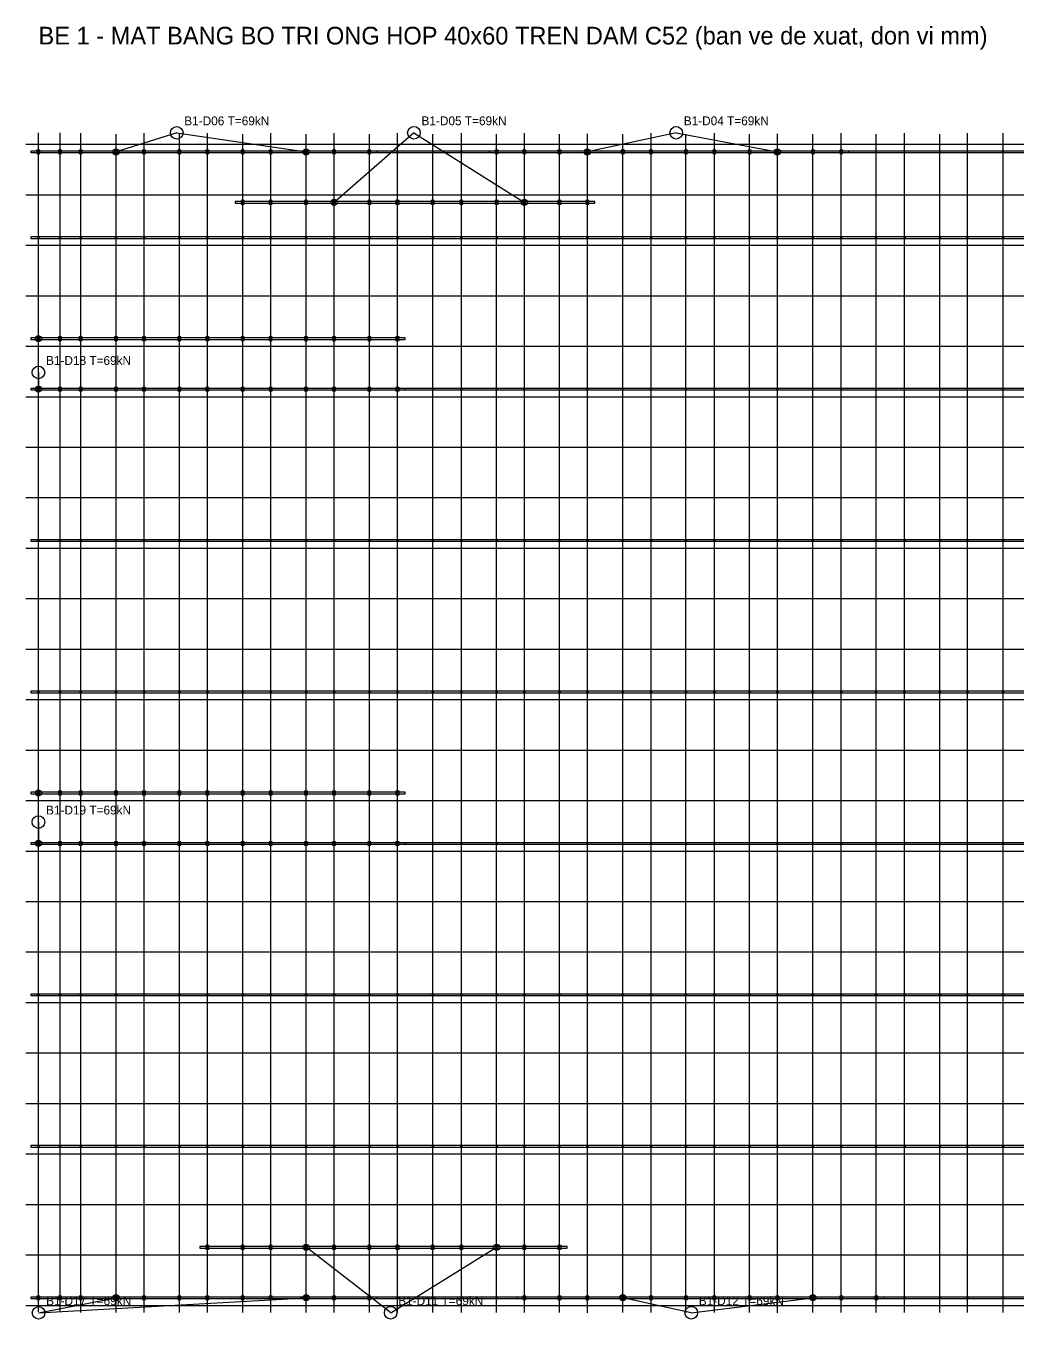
# Model space of a CAD drawing. Header units: millimetres. Extents: x -237679 to -102976, y -59506 to -8266.
# Drawn here: x -237679 to -198398, y -59505 to -8266 of the extents above; entities that cross this region are included whole.
import ezdxf

# ---------------------------------------------------------------- set-up
doc = ezdxf.new("R2010")
doc.units = ezdxf.units.MM
doc.header["$MEASUREMENT"] = 0
for name, color, linetype in [('00_THAM_CHIEU_C52', 8, 'Continuous'), ('00_THAM_CHIEU_HANG_PHAO', 9, 'Continuous'), ('09_ONG_40X60_GIANG', 4, 'Continuous'), ('09_ONG_40X60_NEO', 5, 'Continuous'), ('10_BU_LONG_M10X120', 3, 'Continuous'), ('10_MOC_CHU_KI', 2, 'Continuous'), ('11_DIEM_NEO_CAP', 1, 'Continuous'), ('12_CHI_TIET_GHI_CHU', 7, 'Continuous')]:
    doc.layers.add(name, color=color, linetype=linetype)

msp = doc.modelspace()

# ---------------------------------------------------------------- linework, layer by layer
at = {"layer": '00_THAM_CHIEU_C52'}
for p, q in [((-237179.01, -59216.22), (-237179.01, -12503.7)), ((-236324.01, -59216.22), (-236324.01, -12503.7)), ((-235502.85, -59236.22), (-235502.85, -12523.7)), ((-234102.85, -59236.22), (-234102.85, -12562.74)), ((-232992.85, -59236.22), (-232992.85, -12523.7)), ((-231592.85, -59236.22), (-231592.85, -12562.74)), ((-230482.85, -59236.22), (-230482.85, -12523.7)), ((-229082.85, -59236.22), (-229082.85, -12562.74)), ((-227972.85, -59236.22), (-227972.85, -12523.7)), ((-226572.85, -59236.22), (-226572.85, -12562.74)), ((-225462.85, -59236.22), (-225462.85, -12523.7)), ((-224062.85, -59236.22), (-224062.85, -12562.74)), ((-222952.85, -59236.22), (-222952.85, -12523.7)), ((-221552.85, -59236.22), (-221552.85, -12562.74)), ((-220422.85, -59236.22), (-220422.85, -12523.7)), ((-219022.85, -59236.22), (-219022.85, -12562.74)), ((-217922.85, -59236.22), (-217922.85, -12523.7)), ((-216532.85, -59236.22), (-216532.85, -12562.74)), ((-215427.85, -59251.22), (-215427.85, -12538.7)), ((-214022.85, -59236.22), (-214022.85, -12562.74)), ((-212902.85, -59236.22), (-212902.85, -12523.7)), ((-211522.85, -59236.22), (-211522.85, -12562.74)), ((-210392.85, -59236.22), (-210392.85, -12523.7)), ((-209002.85, -59236.22), (-209002.85, -12562.74)), ((-207897.85, -59251.22), (-207897.85, -12538.7)), ((-206492.85, -59236.22), (-206492.85, -12562.74)), ((-205367.85, -59236.22), (-205367.85, -12523.7)), ((-203982.85, -59236.22), (-203982.85, -12562.74)), ((-202862.85, -59236.22), (-202862.85, -12523.7)), ((-201462.85, -59236.22), (-201462.85, -12562.74)), ((-200364.68, -59236.22), (-200364.68, -12523.7)), ((-198954.68, -59236.22), (-198954.68, -12523.7))]:
    msp.add_line(p, q, dxfattribs=at)
at = {"layer": '00_THAM_CHIEU_HANG_PHAO'}
for p, q in [((-237679.01, -12959), (-141469.9, -12959)), ((-237679.01, -14959), (-141469.9, -14959)), ((-237679.01, -16959), (-141469.9, -16959)), ((-237679.01, -18959), (-141469.9, -18959)), ((-237679.01, -20959), (-141469.9, -20959)), ((-237679.01, -22959), (-141469.9, -22959)), ((-237679.01, -24959), (-141469.9, -24959)), ((-237679.01, -26959), (-141469.9, -26959)), ((-237679.01, -28959), (-141469.9, -28959)), ((-237679.01, -30959), (-141469.9, -30959)), ((-237679.01, -32959), (-141469.9, -32959)), ((-237679.01, -34959), (-141469.9, -34959)), ((-237679.01, -36959), (-141469.9, -36959)), ((-237679.01, -38959), (-141469.9, -38959)), ((-237679.01, -40959), (-141469.9, -40959)), ((-237679.01, -42959), (-141469.9, -42959)), ((-237679.01, -44959), (-141469.9, -44959)), ((-237679.01, -46959), (-141469.9, -46959)), ((-237679.01, -48959), (-141469.9, -48959)), ((-237679.01, -50959), (-141469.9, -50959)), ((-237679.01, -52959), (-141469.9, -52959)), ((-237679.01, -54959), (-141469.9, -54959)), ((-237679.01, -56959), (-141469.9, -56959)), ((-237679.01, -58959), (-141469.9, -58959))]:
    msp.add_line(p, q, dxfattribs=at)
at = {"layer": '09_ONG_40X60_GIANG'}
for p, q in [((-161014.9, -13229), (-237479.01, -13229)), ((-237479.01, -13229), (-237479.01, -13289)), ((-237479.01, -13289), (-161014.9, -13289)), ((-161014.9, -16629), (-237479.01, -16629)), ((-237479.01, -16629), (-237479.01, -16689)), ((-237479.01, -16689), (-161014.9, -16689)), ((-141669.9, -22629), (-237479.01, -22629)), ((-237479.01, -22629), (-237479.01, -22689)), ((-237479.01, -22689), (-141669.9, -22689)), ((-141669.9, -28629), (-237479.01, -28629)), ((-237479.01, -28629), (-237479.01, -28689)), ((-237479.01, -28689), (-141669.9, -28689)), ((-141669.9, -34629), (-237479.01, -34629)), ((-237479.01, -34629), (-237479.01, -34689)), ((-237479.01, -34689), (-141669.9, -34689)), ((-141669.9, -40629), (-237479.01, -40629)), ((-237479.01, -40629), (-237479.01, -40689)), ((-237479.01, -40689), (-141669.9, -40689)), ((-141669.9, -46629), (-237479.01, -46629)), ((-237479.01, -46629), (-237479.01, -46689)), ((-237479.01, -46689), (-141669.9, -46689)), ((-141669.9, -52629), (-237479.01, -52629)), ((-237479.01, -52629), (-237479.01, -52689)), ((-237479.01, -52689), (-141669.9, -52689)), ((-141669.9, -58629), (-237479.01, -58629)), ((-237479.01, -58629), (-237479.01, -58689)), ((-237479.01, -58689), (-141669.9, -58689))]:
    msp.add_line(p, q, dxfattribs=at)
at = {"layer": '09_ONG_40X60_NEO'}
for p, q in [((-223762.85, -13229), (-237479.01, -13229)), ((-237479.01, -13229), (-237479.01, -13289)), ((-237479.01, -13289), (-223762.85, -13289)), ((-223762.85, -13289), (-223762.85, -13229)), ((-205067.85, -13229), (-219322.85, -13229)), ((-219322.85, -13229), (-219322.85, -13289)), ((-219322.85, -13289), (-205067.85, -13289)), ((-205067.85, -13289), (-205067.85, -13229)), ((-215127.85, -15229), (-229382.85, -15229)), ((-229382.85, -15229), (-229382.85, -15289)), ((-229382.85, -15289), (-215127.85, -15289)), ((-215127.85, -15289), (-215127.85, -15229)), ((-222652.85, -20629), (-237479.01, -20629)), ((-237479.01, -20629), (-237479.01, -20689)), ((-237479.01, -20689), (-222652.85, -20689)), ((-222652.85, -20689), (-222652.85, -20629)), ((-222652.85, -22629), (-237479.01, -22629)), ((-237479.01, -22629), (-237479.01, -22689)), ((-237479.01, -22689), (-222652.85, -22689)), ((-222652.85, -22689), (-222652.85, -22629)), ((-222652.85, -38629), (-237479.01, -38629)), ((-237479.01, -38629), (-237479.01, -38689)), ((-237479.01, -38689), (-222652.85, -38689)), ((-222652.85, -38689), (-222652.85, -38629)), ((-222652.85, -40629), (-237479.01, -40629)), ((-237479.01, -40629), (-237479.01, -40689)), ((-237479.01, -40689), (-222652.85, -40689)), ((-222652.85, -40689), (-222652.85, -40629)), ((-216232.85, -56629), (-230782.85, -56629)), ((-230782.85, -56629), (-230782.85, -56689)), ((-230782.85, -56689), (-216232.85, -56689)), ((-216232.85, -56689), (-216232.85, -56629)), ((-223762.85, -58629), (-237479.01, -58629)), ((-237479.01, -58629), (-237479.01, -58689)), ((-237479.01, -58689), (-223762.85, -58689)), ((-223762.85, -58689), (-223762.85, -58629)), ((-203682.85, -58629), (-218222.85, -58629)), ((-218222.85, -58629), (-218222.85, -58689)), ((-218222.85, -58689), (-203682.85, -58689)), ((-203682.85, -58689), (-203682.85, -58629))]:
    msp.add_line(p, q, dxfattribs=at)
at = {"layer": '10_BU_LONG_M10X120'}
for centre in [(-222952.85, -13259), (-221552.85, -13259), (-220422.85, -13259), (-203982.85, -13259), (-202862.85, -13259), (-201462.85, -13259), (-200364.68, -13259), (-198954.68, -13259), (-237179.01, -16659), (-236324.01, -16659), (-235502.85, -16659), (-234102.85, -16659), (-232992.85, -16659), (-231592.85, -16659), (-230482.85, -16659), (-229082.85, -16659), (-227972.85, -16659), (-226572.85, -16659), (-225462.85, -16659), (-224062.85, -16659), (-222952.85, -16659), (-221552.85, -16659), (-220422.85, -16659), (-219022.85, -16659), (-217922.85, -16659), (-216532.85, -16659), (-215427.85, -16659), (-214022.85, -16659), (-212902.85, -16659), (-211522.85, -16659), (-210392.85, -16659), (-209002.85, -16659), (-207897.85, -16659), (-206492.85, -16659), (-205367.85, -16659), (-203982.85, -16659), (-202862.85, -16659), (-201462.85, -16659), (-200364.68, -16659), (-198954.68, -16659), (-221552.85, -22659), (-220422.85, -22659), (-219022.85, -22659), (-217922.85, -22659), (-216532.85, -22659), (-215427.85, -22659), (-214022.85, -22659), (-212902.85, -22659), (-211522.85, -22659), (-210392.85, -22659), (-209002.85, -22659), (-207897.85, -22659), (-206492.85, -22659), (-205367.85, -22659), (-203982.85, -22659), (-202862.85, -22659), (-201462.85, -22659), (-200364.68, -22659), (-198954.68, -22659), (-237179.01, -28659), (-236324.01, -28659), (-235502.85, -28659), (-234102.85, -28659), (-232992.85, -28659), (-231592.85, -28659), (-230482.85, -28659), (-229082.85, -28659), (-227972.85, -28659), (-226572.85, -28659), (-225462.85, -28659), (-224062.85, -28659), (-222952.85, -28659), (-221552.85, -28659), (-220422.85, -28659), (-219022.85, -28659), (-217922.85, -28659), (-216532.85, -28659), (-215427.85, -28659), (-214022.85, -28659), (-212902.85, -28659), (-211522.85, -28659), (-210392.85, -28659), (-209002.85, -28659), (-207897.85, -28659), (-206492.85, -28659), (-205367.85, -28659), (-203982.85, -28659), (-202862.85, -28659), (-201462.85, -28659), (-200364.68, -28659), (-198954.68, -28659), (-237179.01, -34659), (-236324.01, -34659), (-235502.85, -34659), (-234102.85, -34659), (-232992.85, -34659), (-231592.85, -34659), (-230482.85, -34659), (-229082.85, -34659), (-227972.85, -34659), (-226572.85, -34659), (-225462.85, -34659), (-224062.85, -34659), (-222952.85, -34659), (-221552.85, -34659), (-220422.85, -34659), (-219022.85, -34659), (-217922.85, -34659), (-216532.85, -34659), (-215427.85, -34659), (-214022.85, -34659), (-212902.85, -34659), (-211522.85, -34659), (-210392.85, -34659), (-209002.85, -34659), (-207897.85, -34659), (-206492.85, -34659), (-205367.85, -34659), (-203982.85, -34659), (-202862.85, -34659), (-201462.85, -34659), (-200364.68, -34659), (-198954.68, -34659), (-221552.85, -40659), (-220422.85, -40659), (-219022.85, -40659), (-217922.85, -40659), (-216532.85, -40659), (-215427.85, -40659), (-214022.85, -40659), (-212902.85, -40659), (-211522.85, -40659), (-210392.85, -40659), (-209002.85, -40659), (-207897.85, -40659), (-206492.85, -40659), (-205367.85, -40659), (-203982.85, -40659), (-202862.85, -40659), (-201462.85, -40659), (-200364.68, -40659), (-198954.68, -40659), (-237179.01, -46659), (-236324.01, -46659), (-235502.85, -46659), (-234102.85, -46659), (-232992.85, -46659), (-231592.85, -46659), (-230482.85, -46659), (-229082.85, -46659), (-227972.85, -46659), (-226572.85, -46659), (-225462.85, -46659), (-224062.85, -46659), (-222952.85, -46659), (-221552.85, -46659), (-220422.85, -46659), (-219022.85, -46659), (-217922.85, -46659), (-216532.85, -46659), (-215427.85, -46659), (-214022.85, -46659), (-212902.85, -46659), (-211522.85, -46659), (-210392.85, -46659), (-209002.85, -46659), (-207897.85, -46659), (-206492.85, -46659), (-205367.85, -46659), (-203982.85, -46659), (-202862.85, -46659), (-201462.85, -46659), (-200364.68, -46659), (-198954.68, -46659), (-237179.01, -52659), (-236324.01, -52659), (-235502.85, -52659), (-234102.85, -52659), (-232992.85, -52659), (-231592.85, -52659), (-230482.85, -52659), (-229082.85, -52659), (-227972.85, -52659), (-226572.85, -52659), (-225462.85, -52659), (-224062.85, -52659), (-222952.85, -52659), (-221552.85, -52659), (-220422.85, -52659), (-219022.85, -52659), (-217922.85, -52659), (-216532.85, -52659), (-215427.85, -52659), (-214022.85, -52659), (-212902.85, -52659), (-211522.85, -52659), (-210392.85, -52659), (-209002.85, -52659), (-207897.85, -52659), (-206492.85, -52659), (-205367.85, -52659), (-203982.85, -52659), (-202862.85, -52659), (-201462.85, -52659), (-200364.68, -52659), (-198954.68, -52659), (-222952.85, -58659), (-221552.85, -58659), (-220422.85, -58659), (-219022.85, -58659), (-202862.85, -58659), (-201462.85, -58659), (-200364.68, -58659), (-198954.68, -58659)]:
    msp.add_circle(centre, 25, dxfattribs=at)
at = {"layer": '10_MOC_CHU_KI'}
for p, q in [((-237119.01, -13189), (-237239.01, -13189)), ((-237239.01, -13189), (-237239.01, -13329)), ((-237119.01, -13329), (-237119.01, -13189)), ((-236264.01, -13189), (-236384.01, -13189)), ((-236384.01, -13189), (-236384.01, -13329)), ((-236264.01, -13329), (-236264.01, -13189)), ((-235442.85, -13189), (-235562.85, -13189)), ((-235562.85, -13189), (-235562.85, -13329)), ((-235442.85, -13329), (-235442.85, -13189)), ((-234042.85, -13189), (-234162.85, -13189)), ((-234162.85, -13189), (-234162.85, -13329)), ((-234042.85, -13329), (-234042.85, -13189)), ((-232932.85, -13189), (-233052.85, -13189)), ((-233052.85, -13189), (-233052.85, -13329)), ((-232932.85, -13329), (-232932.85, -13189)), ((-231532.85, -13189), (-231652.85, -13189)), ((-231652.85, -13189), (-231652.85, -13329)), ((-231532.85, -13329), (-231532.85, -13189)), ((-230422.85, -13189), (-230542.85, -13189)), ((-230542.85, -13189), (-230542.85, -13329)), ((-230422.85, -13329), (-230422.85, -13189)), ((-229022.85, -13189), (-229142.85, -13189)), ((-229142.85, -13189), (-229142.85, -13329)), ((-229022.85, -13329), (-229022.85, -13189)), ((-227912.85, -13189), (-228032.85, -13189)), ((-228032.85, -13189), (-228032.85, -13329)), ((-227912.85, -13329), (-227912.85, -13189)), ((-226512.85, -13189), (-226632.85, -13189)), ((-226632.85, -13189), (-226632.85, -13329)), ((-226512.85, -13329), (-226512.85, -13189)), ((-225402.85, -13189), (-225522.85, -13189)), ((-225522.85, -13189), (-225522.85, -13329)), ((-225402.85, -13329), (-225402.85, -13189)), ((-224002.85, -13189), (-224122.85, -13189)), ((-224122.85, -13189), (-224122.85, -13329)), ((-224002.85, -13329), (-224002.85, -13189)), ((-218962.85, -13189), (-219082.85, -13189)), ((-219082.85, -13189), (-219082.85, -13329)), ((-218962.85, -13329), (-218962.85, -13189)), ((-217862.85, -13189), (-217982.85, -13189)), ((-217982.85, -13189), (-217982.85, -13329)), ((-217862.85, -13329), (-217862.85, -13189)), ((-216472.85, -13189), (-216592.85, -13189)), ((-216592.85, -13189), (-216592.85, -13329)), ((-216472.85, -13329), (-216472.85, -13189)), ((-215367.85, -13189), (-215487.85, -13189)), ((-215487.85, -13189), (-215487.85, -13329)), ((-215367.85, -13329), (-215367.85, -13189)), ((-213962.85, -13189), (-214082.85, -13189)), ((-214082.85, -13189), (-214082.85, -13329)), ((-213962.85, -13329), (-213962.85, -13189)), ((-212842.85, -13189), (-212962.85, -13189)), ((-212962.85, -13189), (-212962.85, -13329)), ((-212842.85, -13329), (-212842.85, -13189)), ((-211462.85, -13189), (-211582.85, -13189)), ((-211582.85, -13189), (-211582.85, -13329)), ((-211462.85, -13329), (-211462.85, -13189)), ((-210332.85, -13189), (-210452.85, -13189)), ((-210452.85, -13189), (-210452.85, -13329)), ((-210332.85, -13329), (-210332.85, -13189)), ((-208942.85, -13189), (-209062.85, -13189)), ((-209062.85, -13189), (-209062.85, -13329)), ((-208942.85, -13329), (-208942.85, -13189)), ((-207837.85, -13189), (-207957.85, -13189)), ((-207957.85, -13189), (-207957.85, -13329)), ((-207837.85, -13329), (-207837.85, -13189)), ((-206432.85, -13189), (-206552.85, -13189)), ((-206552.85, -13189), (-206552.85, -13329)), ((-206432.85, -13329), (-206432.85, -13189)), ((-205307.85, -13189), (-205427.85, -13189)), ((-205427.85, -13189), (-205427.85, -13329)), ((-205307.85, -13329), (-205307.85, -13189)), ((-237239.01, -13329), (-237119.01, -13329)), ((-236384.01, -13329), (-236264.01, -13329)), ((-235562.85, -13329), (-235442.85, -13329)), ((-234162.85, -13329), (-234042.85, -13329)), ((-233052.85, -13329), (-232932.85, -13329)), ((-231652.85, -13329), (-231532.85, -13329)), ((-230542.85, -13329), (-230422.85, -13329)), ((-229142.85, -13329), (-229022.85, -13329)), ((-228032.85, -13329), (-227912.85, -13329)), ((-226632.85, -13329), (-226512.85, -13329)), ((-225522.85, -13329), (-225402.85, -13329)), ((-224122.85, -13329), (-224002.85, -13329)), ((-219082.85, -13329), (-218962.85, -13329)), ((-217982.85, -13329), (-217862.85, -13329)), ((-216592.85, -13329), (-216472.85, -13329)), ((-215487.85, -13329), (-215367.85, -13329)), ((-214082.85, -13329), (-213962.85, -13329)), ((-212962.85, -13329), (-212842.85, -13329)), ((-211582.85, -13329), (-211462.85, -13329)), ((-210452.85, -13329), (-210332.85, -13329)), ((-209062.85, -13329), (-208942.85, -13329)), ((-207957.85, -13329), (-207837.85, -13329)), ((-206552.85, -13329), (-206432.85, -13329)), ((-205427.85, -13329), (-205307.85, -13329)), ((-229022.85, -15189), (-229142.85, -15189)), ((-229142.85, -15189), (-229142.85, -15329)), ((-229142.85, -15329), (-229022.85, -15329)), ((-229022.85, -15329), (-229022.85, -15189)), ((-227912.85, -15189), (-228032.85, -15189)), ((-228032.85, -15189), (-228032.85, -15329)), ((-228032.85, -15329), (-227912.85, -15329)), ((-227912.85, -15329), (-227912.85, -15189)), ((-226512.85, -15189), (-226632.85, -15189)), ((-226632.85, -15189), (-226632.85, -15329)), ((-226632.85, -15329), (-226512.85, -15329)), ((-226512.85, -15329), (-226512.85, -15189)), ((-225402.85, -15189), (-225522.85, -15189)), ((-225522.85, -15189), (-225522.85, -15329)), ((-225522.85, -15329), (-225402.85, -15329)), ((-225402.85, -15329), (-225402.85, -15189)), ((-224002.85, -15189), (-224122.85, -15189)), ((-224122.85, -15189), (-224122.85, -15329)), ((-224122.85, -15329), (-224002.85, -15329)), ((-224002.85, -15329), (-224002.85, -15189)), ((-222892.85, -15189), (-223012.85, -15189)), ((-223012.85, -15189), (-223012.85, -15329)), ((-223012.85, -15329), (-222892.85, -15329)), ((-222892.85, -15329), (-222892.85, -15189)), ((-221492.85, -15189), (-221612.85, -15189)), ((-221612.85, -15189), (-221612.85, -15329)), ((-221612.85, -15329), (-221492.85, -15329)), ((-221492.85, -15329), (-221492.85, -15189)), ((-220362.85, -15189), (-220482.85, -15189)), ((-220482.85, -15189), (-220482.85, -15329)), ((-220482.85, -15329), (-220362.85, -15329)), ((-220362.85, -15329), (-220362.85, -15189)), ((-218962.85, -15189), (-219082.85, -15189)), ((-219082.85, -15189), (-219082.85, -15329)), ((-219082.85, -15329), (-218962.85, -15329)), ((-218962.85, -15329), (-218962.85, -15189)), ((-217862.85, -15189), (-217982.85, -15189)), ((-217982.85, -15189), (-217982.85, -15329)), ((-217982.85, -15329), (-217862.85, -15329)), ((-217862.85, -15329), (-217862.85, -15189)), ((-216472.85, -15189), (-216592.85, -15189)), ((-216592.85, -15189), (-216592.85, -15329)), ((-216592.85, -15329), (-216472.85, -15329)), ((-216472.85, -15329), (-216472.85, -15189)), ((-215367.85, -15189), (-215487.85, -15189)), ((-215487.85, -15189), (-215487.85, -15329)), ((-215487.85, -15329), (-215367.85, -15329)), ((-215367.85, -15329), (-215367.85, -15189)), ((-237119.01, -20589), (-237239.01, -20589)), ((-237239.01, -20589), (-237239.01, -20729)), ((-237239.01, -20729), (-237119.01, -20729)), ((-237119.01, -20729), (-237119.01, -20589)), ((-236264.01, -20589), (-236384.01, -20589)), ((-236384.01, -20589), (-236384.01, -20729)), ((-236384.01, -20729), (-236264.01, -20729)), ((-236264.01, -20729), (-236264.01, -20589)), ((-235442.85, -20589), (-235562.85, -20589)), ((-235562.85, -20589), (-235562.85, -20729)), ((-235562.85, -20729), (-235442.85, -20729)), ((-235442.85, -20729), (-235442.85, -20589)), ((-234042.85, -20589), (-234162.85, -20589)), ((-234162.85, -20589), (-234162.85, -20729)), ((-234162.85, -20729), (-234042.85, -20729)), ((-234042.85, -20729), (-234042.85, -20589)), ((-232932.85, -20589), (-233052.85, -20589)), ((-233052.85, -20589), (-233052.85, -20729)), ((-233052.85, -20729), (-232932.85, -20729)), ((-232932.85, -20729), (-232932.85, -20589)), ((-231532.85, -20589), (-231652.85, -20589)), ((-231652.85, -20589), (-231652.85, -20729)), ((-231652.85, -20729), (-231532.85, -20729)), ((-231532.85, -20729), (-231532.85, -20589)), ((-230422.85, -20589), (-230542.85, -20589)), ((-230542.85, -20589), (-230542.85, -20729)), ((-230542.85, -20729), (-230422.85, -20729)), ((-230422.85, -20729), (-230422.85, -20589)), ((-229022.85, -20589), (-229142.85, -20589)), ((-229142.85, -20589), (-229142.85, -20729)), ((-229142.85, -20729), (-229022.85, -20729)), ((-229022.85, -20729), (-229022.85, -20589)), ((-227912.85, -20589), (-228032.85, -20589)), ((-228032.85, -20589), (-228032.85, -20729)), ((-228032.85, -20729), (-227912.85, -20729)), ((-227912.85, -20729), (-227912.85, -20589)), ((-226512.85, -20589), (-226632.85, -20589)), ((-226632.85, -20589), (-226632.85, -20729)), ((-226632.85, -20729), (-226512.85, -20729)), ((-226512.85, -20729), (-226512.85, -20589)), ((-225402.85, -20589), (-225522.85, -20589)), ((-225522.85, -20589), (-225522.85, -20729)), ((-225522.85, -20729), (-225402.85, -20729)), ((-225402.85, -20729), (-225402.85, -20589)), ((-224002.85, -20589), (-224122.85, -20589)), ((-224122.85, -20589), (-224122.85, -20729)), ((-224122.85, -20729), (-224002.85, -20729)), ((-224002.85, -20729), (-224002.85, -20589)), ((-222892.85, -20589), (-223012.85, -20589)), ((-223012.85, -20589), (-223012.85, -20729)), ((-223012.85, -20729), (-222892.85, -20729)), ((-222892.85, -20729), (-222892.85, -20589)), ((-237119.01, -22589), (-237239.01, -22589)), ((-237239.01, -22589), (-237239.01, -22729)), ((-237239.01, -22729), (-237119.01, -22729)), ((-237119.01, -22729), (-237119.01, -22589)), ((-236264.01, -22589), (-236384.01, -22589)), ((-236384.01, -22589), (-236384.01, -22729)), ((-236384.01, -22729), (-236264.01, -22729)), ((-236264.01, -22729), (-236264.01, -22589)), ((-235442.85, -22589), (-235562.85, -22589)), ((-235562.85, -22589), (-235562.85, -22729)), ((-235562.85, -22729), (-235442.85, -22729)), ((-235442.85, -22729), (-235442.85, -22589)), ((-234042.85, -22589), (-234162.85, -22589)), ((-234162.85, -22589), (-234162.85, -22729)), ((-234162.85, -22729), (-234042.85, -22729)), ((-234042.85, -22729), (-234042.85, -22589)), ((-232932.85, -22589), (-233052.85, -22589)), ((-233052.85, -22589), (-233052.85, -22729)), ((-233052.85, -22729), (-232932.85, -22729)), ((-232932.85, -22729), (-232932.85, -22589)), ((-231532.85, -22589), (-231652.85, -22589)), ((-231652.85, -22589), (-231652.85, -22729)), ((-231652.85, -22729), (-231532.85, -22729)), ((-231532.85, -22729), (-231532.85, -22589)), ((-230422.85, -22589), (-230542.85, -22589)), ((-230542.85, -22589), (-230542.85, -22729)), ((-230542.85, -22729), (-230422.85, -22729)), ((-230422.85, -22729), (-230422.85, -22589)), ((-229022.85, -22589), (-229142.85, -22589)), ((-229142.85, -22589), (-229142.85, -22729)), ((-229142.85, -22729), (-229022.85, -22729)), ((-229022.85, -22729), (-229022.85, -22589)), ((-227912.85, -22589), (-228032.85, -22589)), ((-228032.85, -22589), (-228032.85, -22729)), ((-228032.85, -22729), (-227912.85, -22729)), ((-227912.85, -22729), (-227912.85, -22589)), ((-226512.85, -22589), (-226632.85, -22589)), ((-226632.85, -22589), (-226632.85, -22729)), ((-226632.85, -22729), (-226512.85, -22729)), ((-226512.85, -22729), (-226512.85, -22589)), ((-225402.85, -22589), (-225522.85, -22589)), ((-225522.85, -22589), (-225522.85, -22729)), ((-225522.85, -22729), (-225402.85, -22729)), ((-225402.85, -22729), (-225402.85, -22589)), ((-224002.85, -22589), (-224122.85, -22589)), ((-224122.85, -22589), (-224122.85, -22729)), ((-224122.85, -22729), (-224002.85, -22729)), ((-224002.85, -22729), (-224002.85, -22589)), ((-222892.85, -22589), (-223012.85, -22589)), ((-223012.85, -22589), (-223012.85, -22729)), ((-223012.85, -22729), (-222892.85, -22729)), ((-222892.85, -22729), (-222892.85, -22589)), ((-237119.01, -38589), (-237239.01, -38589)), ((-237239.01, -38589), (-237239.01, -38729)), ((-237239.01, -38729), (-237119.01, -38729)), ((-237119.01, -38729), (-237119.01, -38589)), ((-236264.01, -38589), (-236384.01, -38589)), ((-236384.01, -38589), (-236384.01, -38729)), ((-236384.01, -38729), (-236264.01, -38729)), ((-236264.01, -38729), (-236264.01, -38589)), ((-235442.85, -38589), (-235562.85, -38589)), ((-235562.85, -38589), (-235562.85, -38729)), ((-235562.85, -38729), (-235442.85, -38729)), ((-235442.85, -38729), (-235442.85, -38589)), ((-234042.85, -38589), (-234162.85, -38589)), ((-234162.85, -38589), (-234162.85, -38729)), ((-234162.85, -38729), (-234042.85, -38729)), ((-234042.85, -38729), (-234042.85, -38589)), ((-232932.85, -38589), (-233052.85, -38589)), ((-233052.85, -38589), (-233052.85, -38729)), ((-233052.85, -38729), (-232932.85, -38729)), ((-232932.85, -38729), (-232932.85, -38589)), ((-231532.85, -38589), (-231652.85, -38589)), ((-231652.85, -38589), (-231652.85, -38729)), ((-231652.85, -38729), (-231532.85, -38729)), ((-231532.85, -38729), (-231532.85, -38589)), ((-230422.85, -38589), (-230542.85, -38589)), ((-230542.85, -38589), (-230542.85, -38729)), ((-230542.85, -38729), (-230422.85, -38729)), ((-230422.85, -38729), (-230422.85, -38589)), ((-229022.85, -38589), (-229142.85, -38589)), ((-229142.85, -38589), (-229142.85, -38729)), ((-229142.85, -38729), (-229022.85, -38729)), ((-229022.85, -38729), (-229022.85, -38589)), ((-227912.85, -38589), (-228032.85, -38589)), ((-228032.85, -38589), (-228032.85, -38729)), ((-228032.85, -38729), (-227912.85, -38729)), ((-227912.85, -38729), (-227912.85, -38589)), ((-226512.85, -38589), (-226632.85, -38589)), ((-226632.85, -38589), (-226632.85, -38729)), ((-226632.85, -38729), (-226512.85, -38729)), ((-226512.85, -38729), (-226512.85, -38589)), ((-225402.85, -38589), (-225522.85, -38589)), ((-225522.85, -38589), (-225522.85, -38729)), ((-225522.85, -38729), (-225402.85, -38729)), ((-225402.85, -38729), (-225402.85, -38589)), ((-224002.85, -38589), (-224122.85, -38589)), ((-224122.85, -38589), (-224122.85, -38729)), ((-224122.85, -38729), (-224002.85, -38729)), ((-224002.85, -38729), (-224002.85, -38589)), ((-222892.85, -38589), (-223012.85, -38589)), ((-223012.85, -38589), (-223012.85, -38729)), ((-223012.85, -38729), (-222892.85, -38729)), ((-222892.85, -38729), (-222892.85, -38589)), ((-237119.01, -40589), (-237239.01, -40589)), ((-237239.01, -40589), (-237239.01, -40729)), ((-237239.01, -40729), (-237119.01, -40729)), ((-237119.01, -40729), (-237119.01, -40589)), ((-236264.01, -40589), (-236384.01, -40589)), ((-236384.01, -40589), (-236384.01, -40729)), ((-236384.01, -40729), (-236264.01, -40729)), ((-236264.01, -40729), (-236264.01, -40589)), ((-235442.85, -40589), (-235562.85, -40589)), ((-235562.85, -40589), (-235562.85, -40729)), ((-235562.85, -40729), (-235442.85, -40729)), ((-235442.85, -40729), (-235442.85, -40589)), ((-234042.85, -40589), (-234162.85, -40589)), ((-234162.85, -40589), (-234162.85, -40729)), ((-234162.85, -40729), (-234042.85, -40729)), ((-234042.85, -40729), (-234042.85, -40589)), ((-232932.85, -40589), (-233052.85, -40589)), ((-233052.85, -40589), (-233052.85, -40729)), ((-233052.85, -40729), (-232932.85, -40729)), ((-232932.85, -40729), (-232932.85, -40589)), ((-231532.85, -40589), (-231652.85, -40589)), ((-231652.85, -40589), (-231652.85, -40729)), ((-231652.85, -40729), (-231532.85, -40729)), ((-231532.85, -40729), (-231532.85, -40589)), ((-230422.85, -40589), (-230542.85, -40589)), ((-230542.85, -40589), (-230542.85, -40729)), ((-230542.85, -40729), (-230422.85, -40729)), ((-230422.85, -40729), (-230422.85, -40589)), ((-229022.85, -40589), (-229142.85, -40589)), ((-229142.85, -40589), (-229142.85, -40729)), ((-229142.85, -40729), (-229022.85, -40729)), ((-229022.85, -40729), (-229022.85, -40589)), ((-227912.85, -40589), (-228032.85, -40589)), ((-228032.85, -40589), (-228032.85, -40729)), ((-228032.85, -40729), (-227912.85, -40729)), ((-227912.85, -40729), (-227912.85, -40589)), ((-226512.85, -40589), (-226632.85, -40589)), ((-226632.85, -40589), (-226632.85, -40729)), ((-226632.85, -40729), (-226512.85, -40729)), ((-226512.85, -40729), (-226512.85, -40589)), ((-225402.85, -40589), (-225522.85, -40589)), ((-225522.85, -40589), (-225522.85, -40729)), ((-225522.85, -40729), (-225402.85, -40729)), ((-225402.85, -40729), (-225402.85, -40589)), ((-224002.85, -40589), (-224122.85, -40589)), ((-224122.85, -40589), (-224122.85, -40729)), ((-224122.85, -40729), (-224002.85, -40729)), ((-224002.85, -40729), (-224002.85, -40589)), ((-222892.85, -40589), (-223012.85, -40589)), ((-223012.85, -40589), (-223012.85, -40729)), ((-223012.85, -40729), (-222892.85, -40729)), ((-222892.85, -40729), (-222892.85, -40589)), ((-230422.85, -56589), (-230542.85, -56589)), ((-230542.85, -56589), (-230542.85, -56729)), ((-230542.85, -56729), (-230422.85, -56729)), ((-230422.85, -56729), (-230422.85, -56589)), ((-229022.85, -56589), (-229142.85, -56589)), ((-229142.85, -56589), (-229142.85, -56729)), ((-229142.85, -56729), (-229022.85, -56729)), ((-229022.85, -56729), (-229022.85, -56589)), ((-227912.85, -56589), (-228032.85, -56589)), ((-228032.85, -56589), (-228032.85, -56729)), ((-228032.85, -56729), (-227912.85, -56729)), ((-227912.85, -56729), (-227912.85, -56589)), ((-226512.85, -56589), (-226632.85, -56589)), ((-226632.85, -56589), (-226632.85, -56729)), ((-226632.85, -56729), (-226512.85, -56729)), ((-226512.85, -56729), (-226512.85, -56589)), ((-225402.85, -56589), (-225522.85, -56589)), ((-225522.85, -56589), (-225522.85, -56729)), ((-225522.85, -56729), (-225402.85, -56729)), ((-225402.85, -56729), (-225402.85, -56589)), ((-224002.85, -56589), (-224122.85, -56589)), ((-224122.85, -56589), (-224122.85, -56729)), ((-224122.85, -56729), (-224002.85, -56729)), ((-224002.85, -56729), (-224002.85, -56589)), ((-222892.85, -56589), (-223012.85, -56589)), ((-223012.85, -56589), (-223012.85, -56729)), ((-223012.85, -56729), (-222892.85, -56729)), ((-222892.85, -56729), (-222892.85, -56589)), ((-221492.85, -56589), (-221612.85, -56589)), ((-221612.85, -56589), (-221612.85, -56729)), ((-221612.85, -56729), (-221492.85, -56729)), ((-221492.85, -56729), (-221492.85, -56589)), ((-220362.85, -56589), (-220482.85, -56589)), ((-220482.85, -56589), (-220482.85, -56729)), ((-220482.85, -56729), (-220362.85, -56729)), ((-220362.85, -56729), (-220362.85, -56589)), ((-218962.85, -56589), (-219082.85, -56589)), ((-219082.85, -56589), (-219082.85, -56729)), ((-219082.85, -56729), (-218962.85, -56729)), ((-218962.85, -56729), (-218962.85, -56589)), ((-217862.85, -56589), (-217982.85, -56589)), ((-217982.85, -56589), (-217982.85, -56729)), ((-217982.85, -56729), (-217862.85, -56729)), ((-217862.85, -56729), (-217862.85, -56589)), ((-216472.85, -56589), (-216592.85, -56589)), ((-216592.85, -56589), (-216592.85, -56729)), ((-216592.85, -56729), (-216472.85, -56729)), ((-216472.85, -56729), (-216472.85, -56589)), ((-237119.01, -58589), (-237239.01, -58589)), ((-237239.01, -58589), (-237239.01, -58729)), ((-237239.01, -58729), (-237119.01, -58729)), ((-237119.01, -58729), (-237119.01, -58589)), ((-236264.01, -58589), (-236384.01, -58589)), ((-236384.01, -58589), (-236384.01, -58729)), ((-236384.01, -58729), (-236264.01, -58729)), ((-236264.01, -58729), (-236264.01, -58589)), ((-235442.85, -58589), (-235562.85, -58589)), ((-235562.85, -58589), (-235562.85, -58729)), ((-235562.85, -58729), (-235442.85, -58729)), ((-235442.85, -58729), (-235442.85, -58589)), ((-234042.85, -58589), (-234162.85, -58589)), ((-234162.85, -58589), (-234162.85, -58729)), ((-234162.85, -58729), (-234042.85, -58729)), ((-234042.85, -58729), (-234042.85, -58589)), ((-232932.85, -58589), (-233052.85, -58589)), ((-233052.85, -58589), (-233052.85, -58729)), ((-233052.85, -58729), (-232932.85, -58729)), ((-232932.85, -58729), (-232932.85, -58589)), ((-231532.85, -58589), (-231652.85, -58589)), ((-231652.85, -58589), (-231652.85, -58729)), ((-231652.85, -58729), (-231532.85, -58729)), ((-231532.85, -58729), (-231532.85, -58589)), ((-230422.85, -58589), (-230542.85, -58589)), ((-230542.85, -58589), (-230542.85, -58729)), ((-230542.85, -58729), (-230422.85, -58729)), ((-230422.85, -58729), (-230422.85, -58589)), ((-229022.85, -58589), (-229142.85, -58589)), ((-229142.85, -58589), (-229142.85, -58729)), ((-229142.85, -58729), (-229022.85, -58729)), ((-229022.85, -58729), (-229022.85, -58589)), ((-227912.85, -58589), (-228032.85, -58589)), ((-228032.85, -58589), (-228032.85, -58729)), ((-228032.85, -58729), (-227912.85, -58729)), ((-227912.85, -58729), (-227912.85, -58589)), ((-226512.85, -58589), (-226632.85, -58589)), ((-226632.85, -58589), (-226632.85, -58729)), ((-226632.85, -58729), (-226512.85, -58729)), ((-226512.85, -58729), (-226512.85, -58589)), ((-225402.85, -58589), (-225522.85, -58589)), ((-225522.85, -58589), (-225522.85, -58729)), ((-225522.85, -58729), (-225402.85, -58729)), ((-225402.85, -58729), (-225402.85, -58589)), ((-224002.85, -58589), (-224122.85, -58589)), ((-224122.85, -58589), (-224122.85, -58729)), ((-224122.85, -58729), (-224002.85, -58729)), ((-224002.85, -58729), (-224002.85, -58589)), ((-217862.85, -58589), (-217982.85, -58589)), ((-217982.85, -58589), (-217982.85, -58729)), ((-217982.85, -58729), (-217862.85, -58729)), ((-217862.85, -58729), (-217862.85, -58589)), ((-216472.85, -58589), (-216592.85, -58589)), ((-216592.85, -58589), (-216592.85, -58729)), ((-216592.85, -58729), (-216472.85, -58729)), ((-216472.85, -58729), (-216472.85, -58589)), ((-215367.85, -58589), (-215487.85, -58589)), ((-215487.85, -58589), (-215487.85, -58729)), ((-215487.85, -58729), (-215367.85, -58729)), ((-215367.85, -58729), (-215367.85, -58589)), ((-213962.85, -58589), (-214082.85, -58589)), ((-214082.85, -58589), (-214082.85, -58729)), ((-214082.85, -58729), (-213962.85, -58729)), ((-213962.85, -58729), (-213962.85, -58589)), ((-212842.85, -58589), (-212962.85, -58589)), ((-212962.85, -58589), (-212962.85, -58729)), ((-212962.85, -58729), (-212842.85, -58729)), ((-212842.85, -58729), (-212842.85, -58589)), ((-211462.85, -58589), (-211582.85, -58589)), ((-211582.85, -58589), (-211582.85, -58729)), ((-211582.85, -58729), (-211462.85, -58729)), ((-211462.85, -58729), (-211462.85, -58589)), ((-210332.85, -58589), (-210452.85, -58589)), ((-210452.85, -58589), (-210452.85, -58729)), ((-210452.85, -58729), (-210332.85, -58729)), ((-210332.85, -58729), (-210332.85, -58589)), ((-208942.85, -58589), (-209062.85, -58589)), ((-209062.85, -58589), (-209062.85, -58729)), ((-209062.85, -58729), (-208942.85, -58729)), ((-208942.85, -58729), (-208942.85, -58589)), ((-207837.85, -58589), (-207957.85, -58589)), ((-207957.85, -58589), (-207957.85, -58729)), ((-207957.85, -58729), (-207837.85, -58729)), ((-207837.85, -58729), (-207837.85, -58589)), ((-206432.85, -58589), (-206552.85, -58589)), ((-206552.85, -58589), (-206552.85, -58729)), ((-206552.85, -58729), (-206432.85, -58729)), ((-206432.85, -58729), (-206432.85, -58589)), ((-205307.85, -58589), (-205427.85, -58589)), ((-205427.85, -58589), (-205427.85, -58729)), ((-205427.85, -58729), (-205307.85, -58729)), ((-205307.85, -58729), (-205307.85, -58589)), ((-203922.85, -58589), (-204042.85, -58589)), ((-204042.85, -58589), (-204042.85, -58729)), ((-204042.85, -58729), (-203922.85, -58729)), ((-203922.85, -58729), (-203922.85, -58589))]:
    msp.add_line(p, q, dxfattribs=at)
at = {"layer": '11_DIEM_NEO_CAP'}
for p, q in [((-231701.71, -12505.11), (-234102.85, -13259)), ((-231701.71, -12505.11), (-226572.85, -13259)), ((-222300.32, -12503.7), (-225462.85, -15259)), ((-222300.32, -12503.7), (-217922.85, -15259)), ((-211908.47, -12503.7), (-215427.85, -13259)), ((-211908.47, -12503.7), (-207897.85, -13259)), ((-237179.01, -21998.67), (-237179.01, -20659)), ((-237179.01, -21998.67), (-237179.01, -22659)), ((-237179.01, -39811.7), (-237179.01, -38659)), ((-237179.01, -39811.7), (-237179.01, -40659)), ((-223222.8, -59251.98), (-226572.85, -56659)), ((-223222.8, -59251.98), (-219022.85, -56659)), ((-237175.9, -59255.25), (-234102.85, -58659)), ((-237175.9, -59255.25), (-226572.85, -58659)), ((-211312.96, -59250.75), (-214022.85, -58659)), ((-211312.96, -59250.75), (-206492.85, -58659))]:
    msp.add_line(p, q, dxfattribs=at)
for centre, radius in [((-231701.71, -12505.11), 250), ((-222300.32, -12503.7), 250), ((-211908.47, -12503.7), 250), ((-234102.85, -13259), 120), ((-226572.85, -13259), 120), ((-215427.85, -13259), 120), ((-207897.85, -13259), 120), ((-225462.85, -15259), 120), ((-217922.85, -15259), 120), ((-237179.01, -20659), 120), ((-237179.01, -21998.67), 250), ((-237179.01, -22659), 120), ((-237179.01, -38659), 120), ((-237179.01, -39811.7), 250), ((-237179.01, -40659), 120), ((-226572.85, -56659), 120), ((-219022.85, -56659), 120), ((-234102.85, -58659), 120), ((-226572.85, -58659), 120), ((-214022.85, -58659), 120), ((-206492.85, -58659), 120), ((-237175.9, -59255.25), 250), ((-223222.8, -59251.98), 250), ((-211312.96, -59250.75), 250)]:
    msp.add_circle(centre, radius, dxfattribs=at)

# ---------------------------------------------------------------- texts
for s, p in [('B1-D06 T=69kN', (-231401.71, -12205.11)), ('B1-D05 T=69kN', (-222000.32, -12203.7)), ('B1-D04 T=69kN', (-211608.47, -12203.7)), ('B1-D18 T=69kN', (-236879.01, -21698.67)), ('B1-D19 T=69kN', (-236879.01, -39511.7)), ('B1-D17 T=69kN', (-236875.9, -58955.25)), ('B1-D11 T=69kN', (-222922.8, -58951.98)), ('B1-D12 T=69kN', (-211012.96, -58950.75))]:
    msp.add_text(s, height=350, dxfattribs=at).set_placement(p)
at = {"layer": '12_CHI_TIET_GHI_CHU'}
msp.add_text('BE 1 - MAT BANG BO TRI ONG HOP 40x60 TREN DAM C52 (ban ve de xuat, don vi mm)', height=700, dxfattribs=at).set_placement((-237179.01, -9003.7))

doc.saveas('drawing.dxf')
